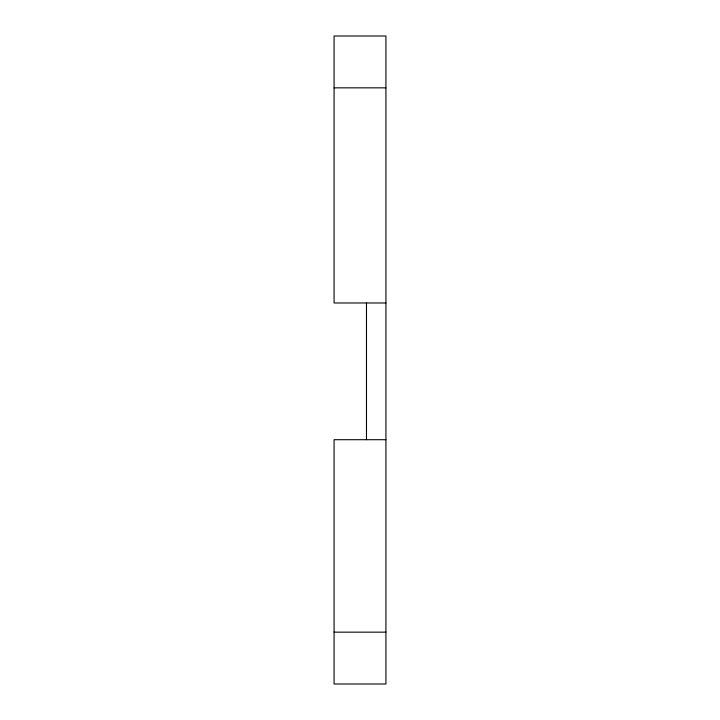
<?xml version="1.0" encoding="UTF-8"?>
<svg xmlns="http://www.w3.org/2000/svg" width="720" height="720" viewBox="0 0 720 720"><rect width="100%" height="100%" fill="white"/><g stroke="black" fill="none" stroke-linecap="round" stroke-linejoin="round"><path stroke-width="1.08" d="M334.08 87.84L385.92 87.84M385.92 302.976L334.08 302.976L334.08 36L385.92 36L385.92 684L334.08 684L334.08 439.704L385.92 439.704M334.08 632.16L385.92 632.16M366.48 302.976L366.48 439.704"/></g></svg>
